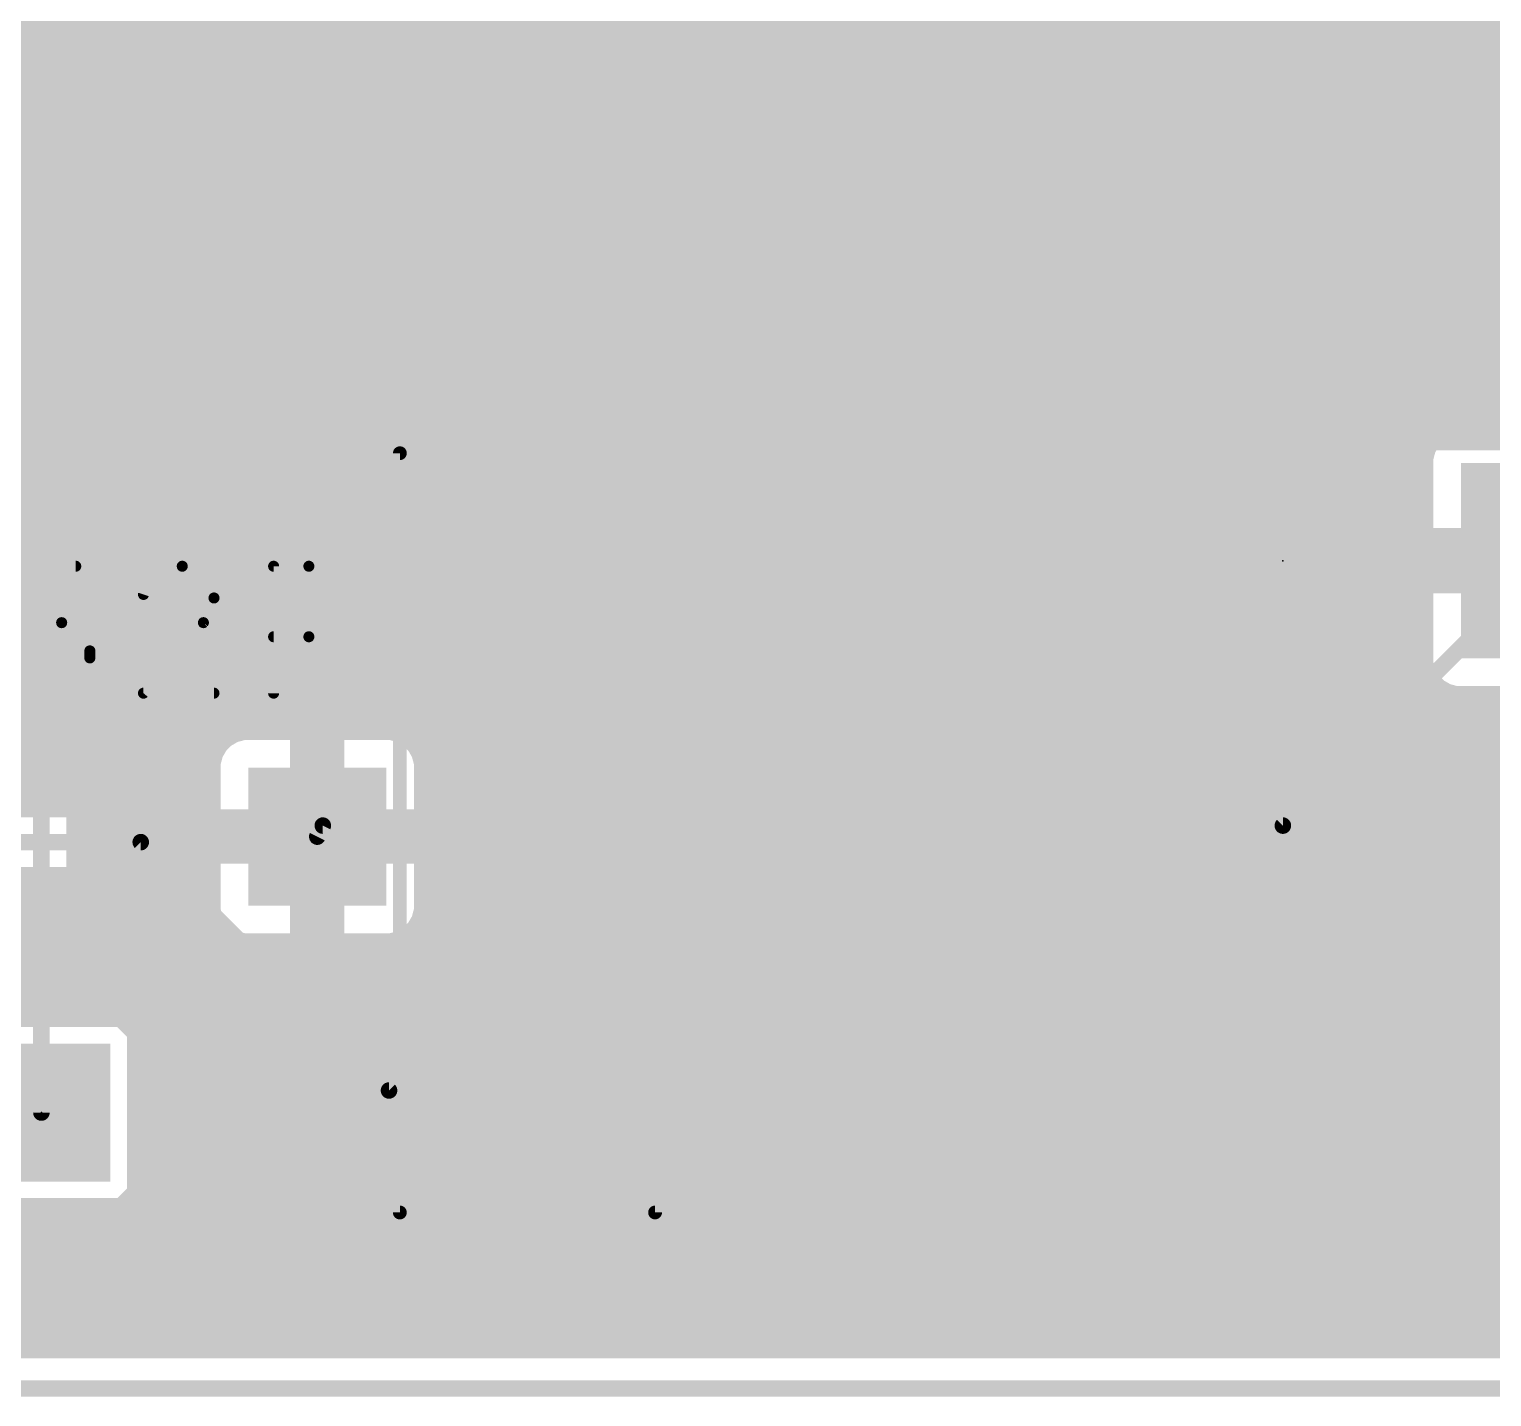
# Model space of a CAD drawing. Extents: x -50 to 50, y 0 to 88.
# Drawn here: x -26.78 to -13.32, y -0.08 to 12.51 of the extents above; entities that cross this region are included whole.
import ezdxf

# ---------------------------------------------------------------- set-up
doc = ezdxf.new("R2010")
doc.units = 0
for name, color, linetype in [('1', 12, 'CONTINUOUS'), ('16', 132, 'CONTINUOUS'), ('17', 110, 'CONTINUOUS'), ('20', 31, 'CONTINUOUS'), ('21', 253, 'CONTINUOUS'), ('23', 53, 'CONTINUOUS')]:
    doc.layers.add(name, color=color, linetype=linetype)

# ---------------------------------------------------------------- blocks, each defined once
blk = doc.blocks.new('SQUAREP')
blk.add_solid([(-0.5, -0.5), (0.5, -0.5), (-0.5, 0.5), (0.5, 0.5)])
blk = doc.blocks.new('RECT')
blk.add_solid([(-0.5, -0.5), (0.5, -0.5), (-0.5, 0.5), (0.5, 0.5)])

msp = doc.modelspace()

# ---------------------------------------------------------------- linework, layer by layer
at = {"layer": '1'}
for points, const_width in [([(-17.78, 7.62), (-11.43, 13.97)], 3), ([(-13.0428, 15.0476), (-19.3928, 8.6976)], 0.5), ([(-49.4738, 12.5), (-15.5904, 12.5)], 0.5), ([(-13.6927, 9.0169), (-10.642, 12.0676)], 0.5), ([(-49.4738, 12), (-16.0904, 12)], 0.5), ([(-49.4738, 11.5), (-16.5904, 11.5)], 0.5), ([(-49.4738, 11), (-17.0904, 11)], 0.5), ([(-49.4738, 10.5), (-17.5904, 10.5)], 0.5), ([(-49.4738, 10), (-18.0904, 10)], 0.5), ([(-49.4738, 9.5), (-18.5904, 9.5)], 0.5), ([(-13.2096, 9.5), (-3.0694, 9.5)], 0.5), ([(-49.4738, 9), (-19.0904, 9)], 0.5), ([(-13.6664, 9.024), (-13.6927, 9.0169)], 0.5), ([(-12.75, 9.024), (-13.6664, 9.024)], 0.5), ([(-19.3928, 8.6976), (-19.6824, 7.9984)], 0.5), ([(-16.7024, 6.0072), (-14.097, 8.6127)], 0.5), ([(-14.097, 8.6127), (-14.104, 8.5864)], 0.5), ([(-14.104, 8.5864), (-14.104, 7.67)], 0.5), ([(-49.4738, 8.5), (-19.4746, 8.5)], 0.5), ([(-14.2096, 8.5), (-14.104, 8.5)], 0.5), ([(-49.4738, 8), (-19.6817, 8)], 0.5), ([(-19.6824, 7.9984), (-19.6824, 7.2416)], 0.5), ([(-14.7096, 8), (-14.104, 8)], 0.5), ([(-14.104, 7.67), (-12.75, 7.67)], 0.5), ([(-12.75, 7.57), (-14.104, 7.57)], 0.5), ([(-14.104, 7.57), (-14.104, 6.6536)], 0.5), ([(-49.4738, 7.5), (-19.6824, 7.5)], 0.5), ([(-15.2096, 7.5), (-14.104, 7.5)], 0.5), ([(-12.8016, 7.62), (-15.24, 5.1816)], 0.1524), ([(-19.6824, 7.2416), (-19.3928, 6.5424)], 0.5), ([(-49.4738, 7), (-19.5823, 7)], 0.5), ([(-15.7096, 7), (-14.104, 7)], 0.5), ([(-14.104, 6.6536), (-14.0697, 6.5255)], 0.5), ([(-43.7423, 6.5), (-19.3504, 6.5)], 0.5), ([(-19.3928, 6.5424), (-18.8576, 6.0072)], 0.5), ([(-16.2096, 6.5), (-14.0549, 6.5)], 0.5), ([(-14.0697, 6.5255), (-14.0033, 6.4105)], 0.5), ([(-14.0033, 6.4105), (-13.9095, 6.3167)], 0.5), ([(-24.8314, 6.219), (-24.9595, 6.1847)], 0.5), ([(-24.13, 6.219), (-24.8314, 6.219)], 0.5), ([(-23.4286, 6.219), (-24.13, 6.219)], 0.5), ([(-24.13, 6.219), (-24.13, 5.08)], 0.5), ([(-24.13, 5.08), (-24.13, 6.219)], 0.5), ([(-23.3005, 6.1847), (-23.4286, 6.219)], 0.5), ([(-13.9095, 6.3167), (-13.7945, 6.2503)], 0.5), ([(-13.7945, 6.2503), (-13.6664, 6.216)], 0.5), ([(-13.6664, 6.216), (-12.75, 6.216)], 0.5), ([(-25.0745, 6.1183), (-25.1683, 6.0245)], 0.5), ([(-24.9595, 6.1847), (-25.0745, 6.1183)], 0.5), ([(-23.1855, 6.1183), (-23.3005, 6.1847)], 0.5), ([(-23.0917, 6.0245), (-23.1855, 6.1183)], 0.5), ([(-28.2909, 6), (-25.1824, 6)], 0.5), ([(-25.1683, 6.0245), (-25.2347, 5.9095)], 0.5), ([(-24.13, 6), (-24.13, 6)], 0.5), ([(-23.0253, 5.9095), (-23.0917, 6.0245)], 0.5), ([(-23.0776, 6), (-18.8402, 6)], 0.5), ([(-18.8576, 6.0072), (-18.1584, 5.7176)], 0.5), ([(-17.4016, 5.7176), (-16.7024, 6.0072)], 0.5), ([(-16.7198, 6), (-3.0694, 6)], 0.5), ([(-25.2347, 5.9095), (-25.269, 5.7814)], 0.5), ([(-22.991, 5.7814), (-23.0253, 5.9095)], 0.5), ([(-25.269, 5.7814), (-25.269, 5.2194)], 0.5), ([(-22.991, 5.08), (-22.991, 5.7814)], 0.5), ([(-18.1584, 5.7176), (-17.4016, 5.7176)], 0.5), ([(-25.5574, 5.5078), (-28.1726, 5.5078)], 0.5), ([(-25.269, 5.2194), (-25.5574, 5.5078)], 0.5), ([(-25.5496, 5.5), (-25.269, 5.5)], 0.5), ([(-24.13, 5.5), (-24.13, 5.5)], 0.5), ([(-22.991, 5.5), (-3.0694, 5.5)], 0.5), ([(-22.991, 5.08), (-24.13, 5.08)], 0.5), ([(-24.13, 5.08), (-24.13, 5.08)], 0.5), ([(-24.13, 5.08), (-22.991, 5.08)], 0.5), ([(-24.13, 5.08), (-24.13, 5.08)], 0.5), ([(-24.0792, 5.1816), (-24.13, 5.08)], 0.1524), ([(-15.24, 5.1816), (-24.0792, 5.1816)], 0.1524), ([(-22.991, 4.3786), (-22.991, 5.08)], 0.5), ([(-22.991, 5), (-3.0694, 5)], 0.5), ([(-25.7556, 5.0292), (-29.1084, 5.0292)], 0.1524), ([(-23.4696, 2.7432), (-25.7556, 5.0292)], 0.1524), ([(-28.1726, 4.5506), (-25.9538, 4.5506)], 0.5), ([(-28.1726, 4.5), (-25.9032, 4.5)], 0.5), ([(-25.9538, 4.5506), (-23.9482, 2.545)], 0.5), ([(-22.991, 4.5), (-3.4454, 4.5)], 0.5), ([(-23.0253, 4.2505), (-22.991, 4.3786)], 0.5), ([(-23.0917, 4.1355), (-23.0253, 4.2505)], 0.5), ([(-23.1855, 4.0417), (-23.0917, 4.1355)], 0.5), ([(-43.3036, 4), (-25.4032, 4)], 0.5), ([(-23.2714, 3.2218), (-23.9906, 3.941)], 0.5), ([(-23.9906, 3.941), (-23.4286, 3.941)], 0.5), ([(-23.4286, 3.941), (-23.3005, 3.9753)], 0.5), ([(-23.3005, 3.9753), (-23.1855, 4.0417)], 0.5), ([(-23.2578, 4), (-3.6564, 4)], 0.5), ([(-25.8683, 3.5774), (-27.4717, 3.5774)], 0.5), ([(-25.6326, 3.3417), (-25.8683, 3.5774)], 0.5), ([(-25.7909, 3.5), (-24.9032, 3.5)], 0.5), ([(-23.5496, 3.5), (-3.6233, 3.5)], 0.5), ([(-25.6326, 1.7383), (-25.6326, 3.3417)], 0.5), ([(-3.508, 3.2218), (-23.2714, 3.2218)], 0.5), ([(-25.6326, 3), (-24.4032, 3)], 0.5), ([(-25.6326, 2.5), (-23.9032, 2.5)], 0.5), ([(-23.9482, 2.545), (-23.6678, 2.2646)], 0.5), ([(7.3152, 2.7432), (-23.4696, 2.7432)], 0.1524), ([(-23.6678, 2.2646), (7.5134, 2.2646)], 0.5), ([(-25.6326, 2), (49.4738, 2)], 0.5), ([(-25.8683, 1.5026), (-25.6326, 1.7383)], 0.5), ([(-27.4717, 1.5026), (-25.8683, 1.5026)], 0.5), ([(-49.4738, 1.5), (49.4738, 1.5)], 0.5), ([(-49.4738, 1), (49.4738, 1)], 0.5), ([(49.4738, 0.5262), (-49.4738, 0.5262)], 0.5)]:
    msp.add_lwpolyline(points, dxfattribs=dict(at, const_width=const_width))
for points, const_width in [([(-15.5904, 12.375, 1), (-15.5904, 12.625)], 0.25), ([(-16.0904, 11.875, 1), (-16.0904, 12.125)], 0.25), ([(-16.5904, 11.375, 1), (-16.5904, 11.625)], 0.25), ([(-17.0904, 10.875, 1), (-17.0904, 11.125)], 0.25), ([(-17.5904, 10.375, 1), (-17.5904, 10.625)], 0.25), ([(-18.0904, 9.875, 1), (-18.0904, 10.125)], 0.25), ([(-18.5904, 9.375, 1), (-18.5904, 9.625)], 0.25), ([(-13.2096, 9.625, 1), (-13.2096, 9.375)], 0.25), ([(-19.0904, 8.875, 1), (-19.0904, 9.125)], 0.25), ([(-13.725, 9.1377, 1), (-13.6603, 8.8962)], 0.25), ([(-13.781, 9.1053, 1), (-13.6043, 8.9286)], 0.25), ([(-13.6664, 9.149, 1), (-13.6664, 8.899)], 0.25), ([(-13.634, 8.9033, 1), (-13.6987, 9.1447)], 0.25), ([(-19.4812, 8.786, 1), (-19.3044, 8.6092)], 0.25), ([(-19.2773, 8.6498, 1), (-19.5083, 8.7455)], 0.25), ([(-18.3103, 8.1503, 1), (-17.2497, 7.0897)], 1.5), ([(-13.979, 8.5864, 1), (-14.229, 8.5864)], 0.25), ([(-13.9762, 8.5803, 1), (-14.2177, 8.645)], 0.25), ([(-14.0086, 8.5243, 1), (-14.1853, 8.701)], 0.25), ([(-19.4746, 8.375, 1), (-19.4746, 8.625)], 0.25), ([(-14.2096, 8.625, 1), (-14.2096, 8.375)], 0.25), ([(-14.2247, 8.6187, 1), (-13.9833, 8.554)], 0.25), ([(-14.104, 8.375, 1), (-14.104, 8.625)], 0.25), ([(-19.5574, 7.9984, 1), (-19.8074, 7.9984)], 0.25), ([(-19.6817, 7.875, 1), (-19.6817, 8.125)], 0.25), ([(-14.7096, 8.125, 1), (-14.7096, 7.875)], 0.25), ([(-14.104, 7.875, 1), (-14.104, 8.125)], 0.25), ([(-19.7979, 8.0462, 1), (-19.5669, 7.9506)], 0.25), ([(-14.104, 7.795, 1), (-14.104, 7.545)], 0.25), ([(-14.104, 7.695, 1), (-14.104, 7.445)], 0.25), ([(-13.979, 7.57, 1), (-14.229, 7.57)], 0.25), ([(-19.6824, 7.375, 1), (-19.6824, 7.625)], 0.25), ([(-15.2096, 7.625, 1), (-15.2096, 7.375)], 0.25), ([(-14.229, 7.67, 1), (-13.979, 7.67)], 0.25), ([(-14.104, 7.375, 1), (-14.104, 7.625)], 0.25), ([(-19.5669, 7.2894, 1), (-19.7979, 7.1938)], 0.25), ([(-19.8074, 7.2416, 1), (-19.5574, 7.2416)], 0.25), ([(-19.5823, 6.875, 1), (-19.5823, 7.125)], 0.25), ([(-15.7096, 7.125, 1), (-15.7096, 6.875)], 0.25), ([(-14.104, 6.875, 1), (-14.104, 7.125)], 0.25), ([(-13.9833, 6.686, 1), (-14.2247, 6.6213)], 0.25), ([(-19.3044, 6.6308, 1), (-19.4812, 6.454)], 0.25), ([(-19.3504, 6.375, 1), (-19.3504, 6.625)], 0.25), ([(-16.2096, 6.625, 1), (-16.2096, 6.375)], 0.25), ([(-14.229, 6.6536, 1), (-13.979, 6.6536)], 0.25), ([(-13.9614, 6.588, 1), (-14.1779, 6.463)], 0.25), ([(-14.0549, 6.375, 1), (-14.0549, 6.625)], 0.25), ([(-19.5083, 6.4945, 1), (-19.2773, 6.5902)], 0.25), ([(-14.1904, 6.4931, 1), (-13.9489, 6.5578)], 0.25), ([(-13.9149, 6.4989, 1), (-14.0917, 6.3221)], 0.25), ([(-24.8314, 6.344, 1), (-24.8314, 6.094)], 0.25), ([(-24.799, 6.0983, 1), (-24.8637, 6.3397)], 0.25), ([(-24.13, 6.344, 1), (-24.13, 6.094)], 0.25), ([(-24.005, 6.219, 1), (-24.255, 6.219)], 0.25), ([(-24.005, 6.219, 1), (-24.255, 6.219)], 0.25), ([(-24.13, 6.094, 1), (-24.13, 6.344)], 0.25), ([(-23.3963, 6.3397, 1), (-23.461, 6.0983)], 0.25), ([(-23.4286, 6.094, 1), (-23.4286, 6.344)], 0.25), ([(-14.1116, 6.348, 1), (-13.895, 6.473)], 0.25), ([(-13.847, 6.425, 1), (-13.972, 6.2084)], 0.25), ([(-13.9979, 6.2283, 1), (-13.8211, 6.4051)], 0.25), ([(-13.7622, 6.3711, 1), (-13.8269, 6.1296)], 0.25), ([(-13.857, 6.1421, 1), (-13.732, 6.3586)], 0.25), ([(-13.6664, 6.341, 1), (-13.6664, 6.091)], 0.25), ([(-25.137, 6.2266, 1), (-25.012, 6.01)], 0.25), ([(-24.9861, 6.0299, 1), (-25.1629, 6.2067)], 0.25), ([(-24.9919, 6.3054, 1), (-24.9272, 6.0639)], 0.25), ([(-24.897, 6.0764, 1), (-25.022, 6.2929)], 0.25), ([(-23.238, 6.2929, 1), (-23.363, 6.0764)], 0.25), ([(-23.3328, 6.0639, 1), (-23.2681, 6.3054)], 0.25), ([(-23.0971, 6.2067, 1), (-23.2739, 6.0299)], 0.25), ([(-23.248, 6.01, 1), (-23.123, 6.2266)], 0.25), ([(-13.6987, 6.0953, 1), (-13.634, 6.3367)], 0.25), ([(-25.2567, 6.1129, 1), (-25.0799, 5.9361)], 0.25), ([(-25.06, 5.962, 1), (-25.2766, 6.087)], 0.25), ([(-25.1824, 5.875, 1), (-25.1824, 6.125)], 0.25), ([(-24.13, 6.125, 1), (-24.13, 5.875)], 0.25), ([(-24.13, 5.875, 1), (-24.13, 6.125)], 0.25), ([(-22.9834, 6.087, 1), (-23.2, 5.962)], 0.25), ([(-23.0776, 6.125, 1), (-23.0776, 5.875)], 0.25), ([(-23.1801, 5.9361, 1), (-23.0033, 6.1129)], 0.25), ([(-18.8098, 6.1227, 1), (-18.9055, 5.8917)], 0.25), ([(-18.946, 5.9188, 1), (-18.7692, 6.0956)], 0.25), ([(-18.8402, 5.875, 1), (-18.8402, 6.125)], 0.25), ([(-16.7198, 6.125, 1), (-16.7198, 5.875)], 0.25), ([(-16.7908, 6.0956, 1), (-16.614, 5.9188)], 0.25), ([(-16.6545, 5.8917, 1), (-16.7502, 6.1227)], 0.25), ([(-25.3429, 5.972, 1), (-25.1264, 5.847)], 0.25), ([(-25.1139, 5.8772, 1), (-25.3554, 5.9419)], 0.25), ([(-22.9046, 5.9419, 1), (-23.1461, 5.8772)], 0.25), ([(-23.1336, 5.847, 1), (-22.9171, 5.972)], 0.25), ([(-25.144, 5.7814, 1), (-25.394, 5.7814)], 0.25), ([(-25.3897, 5.8137, 1), (-25.1483, 5.749)], 0.25), ([(-22.866, 5.7814, 1), (-23.116, 5.7814)], 0.25), ([(-23.1117, 5.749, 1), (-22.8703, 5.8137)], 0.25), ([(-18.1584, 5.8426, 1), (-18.1584, 5.5926)], 0.25), ([(-18.2062, 5.6021, 1), (-18.1106, 5.8331)], 0.25), ([(-17.4494, 5.8331, 1), (-17.3538, 5.6021)], 0.25), ([(-17.4016, 5.5926, 1), (-17.4016, 5.8426)], 0.25), ([(-25.469, 5.5962, 1), (-25.6457, 5.4194)], 0.25), ([(-25.5496, 5.625, 1), (-25.5496, 5.375)], 0.25), ([(-25.5574, 5.3828, 1), (-25.5574, 5.6328)], 0.25), ([(-25.269, 5.375, 1), (-25.269, 5.625)], 0.25), ([(-24.13, 5.625, 1), (-24.13, 5.375)], 0.25), ([(-24.13, 5.375, 1), (-24.13, 5.625)], 0.25), ([(-22.991, 5.625, 1), (-22.991, 5.375)], 0.25), ([(-25.3574, 5.131, 1), (-25.1806, 5.3078)], 0.25), ([(-25.394, 5.2194, 1), (-25.144, 5.2194)], 0.25), ([(-24.13, 5.205, 1), (-24.13, 4.955)], 0.25), ([(-24.005, 5.08, 1), (-24.255, 5.08)], 0.25), ([(-24.13, 5.205, 1), (-24.13, 4.955)], 0.25), ([(-24.13, 5.205, 1), (-24.13, 4.955)], 0.25), ([(-24.13, 4.955, 1), (-24.13, 5.205)], 0.25), ([(-24.0792, 5.2197, 1), (-24.0792, 5.1435)], 0.0762), ([(-24.0451, 5.1646, 1), (-24.1133, 5.1986)], 0.0762), ([(-22.866, 5.08, 1), (-23.116, 5.08)], 0.25), ([(-22.991, 4.955, 1), (-22.991, 5.205)], 0.25), ([(-22.991, 4.955, 1), (-22.991, 5.205)], 0.25), ([(-15.24, 5.1435, 1), (-15.24, 5.2197)], 0.0762), ([(-24.255, 5.08, 1), (-24.005, 5.08)], 0.25), ([(-24.255, 5.08, 1), (-24.005, 5.08)], 0.25), ([(-24.255, 5.08, 1), (-24.005, 5.08)], 0.25), ([(-24.1641, 5.097, 1), (-24.0959, 5.063)], 0.0762), ([(-22.991, 5.125, 1), (-22.991, 4.875)], 0.25), ([(-23.116, 5.08, 1), (-22.866, 5.08)], 0.25), ([(-15.2669, 5.2085, 1), (-15.2131, 5.1547)], 0.0762), ([(-25.7287, 5.0561, 1), (-25.7825, 5.0023)], 0.0762), ([(-25.7556, 4.9911, 1), (-25.7556, 5.0673)], 0.0762), ([(-25.8655, 4.639, 1), (-26.0422, 4.4622)], 0.25), ([(-25.9538, 4.4256, 1), (-25.9538, 4.6756)], 0.25), ([(-25.9032, 4.375, 1), (-25.9032, 4.625)], 0.25), ([(-22.991, 4.625, 1), (-22.991, 4.375)], 0.25), ([(-22.8703, 4.3463, 1), (-23.1117, 4.411)], 0.25), ([(-22.9171, 4.188, 1), (-23.1336, 4.313)], 0.25), ([(-23.116, 4.3786, 1), (-22.866, 4.3786)], 0.25), ([(-23.2, 4.198, 1), (-22.9834, 4.073)], 0.25), ([(-23.0033, 4.0471, 1), (-23.1801, 4.2239)], 0.25), ([(-23.1461, 4.2828, 1), (-22.9046, 4.2181)], 0.25), ([(-25.4032, 3.875, 1), (-25.4032, 4.125)], 0.25), ([(-23.9022, 4.0294, 1), (-24.079, 3.8526)], 0.25), ([(-23.9906, 4.066, 1), (-23.9906, 3.816)], 0.25), ([(-23.461, 4.0617, 1), (-23.3963, 3.8203)], 0.25), ([(-23.4286, 3.816, 1), (-23.4286, 4.066)], 0.25), ([(-23.363, 4.0836, 1), (-23.238, 3.8671)], 0.25), ([(-23.2578, 4.125, 1), (-23.2578, 3.875)], 0.25), ([(-23.2681, 3.8546, 1), (-23.3328, 4.0961)], 0.25), ([(-23.2739, 4.1301, 1), (-23.0971, 3.9533)], 0.25), ([(-23.123, 3.9334, 1), (-23.248, 4.15)], 0.25), ([(-25.7799, 3.6658, 1), (-25.9567, 3.489)], 0.25), ([(-25.8683, 3.4524, 1), (-25.8683, 3.7024)], 0.25), ([(-25.7909, 3.625, 1), (-25.7909, 3.375)], 0.25), ([(-24.9032, 3.375, 1), (-24.9032, 3.625)], 0.25), ([(-23.5496, 3.625, 1), (-23.5496, 3.375)], 0.25), ([(-25.5076, 3.3417, 1), (-25.7576, 3.3417)], 0.25), ([(-25.721, 3.2533, 1), (-25.5442, 3.4301)], 0.25), ([(-23.2714, 3.3468, 1), (-23.2714, 3.0968)], 0.25), ([(-23.3597, 3.1334, 1), (-23.183, 3.3102)], 0.25), ([(-25.6326, 3.125, 1), (-25.6326, 2.875)], 0.25), ([(-24.4032, 2.875, 1), (-24.4032, 3.125)], 0.25), ([(-25.6326, 2.625, 1), (-25.6326, 2.375)], 0.25), ([(-23.8598, 2.6333, 1), (-24.0366, 2.4566)], 0.25), ([(-24.0366, 2.4566, 1), (-23.8598, 2.6333)], 0.25), ([(-23.9032, 2.375, 1), (-23.9032, 2.625)], 0.25), ([(-23.4696, 2.7813, 1), (-23.4696, 2.7051)], 0.0762), ([(-23.4965, 2.7163, 1), (-23.4427, 2.7701)], 0.0762), ([(-23.6678, 2.3896, 1), (-23.6678, 2.1396)], 0.25), ([(-23.7562, 2.1762, 1), (-23.5795, 2.353)], 0.25), ([(-25.6326, 2.125, 1), (-25.6326, 1.875)], 0.25), ([(-25.5442, 1.6499, 1), (-25.721, 1.8267)], 0.25), ([(-25.8683, 1.3776, 1), (-25.8683, 1.6276)], 0.25), ([(-25.7576, 1.7383, 1), (-25.5076, 1.7383)], 0.25), ([(-25.9567, 1.591, 1), (-25.7799, 1.4142)], 0.25)]:
    msp.add_lwpolyline(points, format="xyb", dxfattribs=dict(at, const_width=const_width))
at = {"layer": '16'}
for points, const_width in [([(-26.67, 17.2212), (-26.67, 2.54)], 0.1524), ([(-26.1914, 3.5774), (-26.1914, 17.023)], 0.5), ([(-26.1914, 12.5), (-6.1428, 12.5)], 0.5), ([(-26.1914, 12), (-5.883, 12)], 0.5), ([(-26.1914, 11.5), (16.322, 11.5)], 0.5), ([(-26.1914, 11), (16.822, 11)], 0.5), ([(-26.1914, 10.5), (17.322, 10.5)], 0.5), ([(-26.1914, 10), (17.822, 10)], 0.5), ([(-26.1914, 9.5), (18.322, 9.5)], 0.5), ([(-26.1914, 9), (-13.7559, 9)], 0.5), ([(-18.8467, 8.9224), (-19.0824, 8.6867)], 0.5), ([(-16.7133, 8.9224), (-18.8467, 8.9224)], 0.5), ([(-16.4776, 8.6867), (-16.7133, 8.9224)], 0.5), ([(-13.9095, 8.9233), (-14.0033, 8.8295)], 0.5), ([(-13.7945, 8.9897), (-13.9095, 8.9233)], 0.5), ([(-13.6664, 9.024), (-13.7945, 8.9897)], 0.5), ([(-12.75, 9.024), (-13.6664, 9.024)], 0.5), ([(-14.0033, 8.8295), (-14.0697, 8.7145)], 0.5), ([(-19.0824, 8.6867), (-19.0824, 6.5533)], 0.5), ([(-16.4776, 6.5533), (-16.4776, 8.6867)], 0.5), ([(-14.0697, 8.7145), (-14.104, 8.5864)], 0.5), ([(-14.104, 8.5864), (-14.104, 7.67)], 0.5), ([(-26.1914, 8.5), (-19.0824, 8.5)], 0.5), ([(-16.4776, 8.5), (-14.104, 8.5)], 0.5), ([(-26.1914, 8), (-19.0824, 8)], 0.5), ([(-16.4776, 8), (-14.104, 8)], 0.5), ([(-14.104, 7.67), (-12.75, 7.67)], 0.5), ([(-12.75, 7.57), (-14.104, 7.57)], 0.5), ([(-14.104, 7.57), (-14.104, 6.6536)], 0.5), ([(-26.1914, 7.5), (-19.0824, 7.5)], 0.5), ([(-16.4776, 7.5), (-14.104, 7.5)], 0.5), ([(-26.1914, 7), (-19.0824, 7)], 0.5), ([(-16.4776, 7), (-14.104, 7)], 0.5), ([(-14.104, 6.6536), (-14.0697, 6.5255)], 0.5), ([(-26.1914, 6.5), (-19.0291, 6.5)], 0.5), ([(-19.0824, 6.5533), (-18.8467, 6.3176)], 0.5), ([(-16.7133, 6.3176), (-16.4776, 6.5533)], 0.5), ([(-16.5309, 6.5), (-14.0549, 6.5)], 0.5), ([(-14.0697, 6.5255), (-14.0033, 6.4105)], 0.5), ([(-14.0033, 6.4105), (-13.9095, 6.3167)], 0.5), ([(-24.8314, 6.219), (-24.9595, 6.1847)], 0.5), ([(-24.13, 6.219), (-24.8314, 6.219)], 0.5), ([(-24.13, 6.219), (-24.13, 5.08)], 0.5), ([(-24.13, 5.08), (-24.13, 6.219)], 0.5), ([(-23.4286, 6.219), (-24.13, 6.219)], 0.5), ([(-23.3005, 6.1847), (-23.4286, 6.219)], 0.5), ([(-18.8467, 6.3176), (-16.7133, 6.3176)], 0.5), ([(-13.9095, 6.3167), (-13.7945, 6.2503)], 0.5), ([(-13.7945, 6.2503), (-13.6664, 6.216)], 0.5), ([(-13.6664, 6.216), (-12.75, 6.216)], 0.5), ([(-25.0745, 6.1183), (-25.1683, 6.0245)], 0.5), ([(-24.9595, 6.1847), (-25.0745, 6.1183)], 0.5), ([(-23.1855, 6.1183), (-23.3005, 6.1847)], 0.5), ([(-23.0917, 6.0245), (-23.1855, 6.1183)], 0.5), ([(-26.1914, 6), (-25.1824, 6)], 0.5), ([(-25.1683, 6.0245), (-25.2347, 5.9095)], 0.5), ([(-24.13, 6), (-24.13, 6)], 0.5), ([(-23.0253, 5.9095), (-23.0917, 6.0245)], 0.5), ([(-23.0776, 6), (21.822, 6)], 0.5), ([(-25.2347, 5.9095), (-25.269, 5.7814)], 0.5), ([(-22.991, 5.7814), (-23.0253, 5.9095)], 0.5), ([(-25.269, 5.7814), (-25.269, 5.08)], 0.5), ([(-22.991, 5.08), (-22.991, 5.7814)], 0.5), ([(-26.1914, 5.5), (-25.269, 5.5)], 0.5), ([(-24.13, 5.5), (-24.13, 5.5)], 0.5), ([(-22.991, 5.5), (22.322, 5.5)], 0.5), ([(-25.269, 5.08), (-24.13, 5.08)], 0.5), ([(-24.13, 5.08), (-25.269, 5.08)], 0.5), ([(-25.269, 5.08), (-25.269, 4.3786)], 0.5), ([(-24.13, 5.08), (-24.13, 5.08)], 0.5), ([(-24.13, 5.08), (-24.13, 5.08)], 0.5), ([(-24.13, 3.941), (-24.13, 5.08)], 0.5), ([(-24.13, 5.08), (-24.13, 5.08)], 0.5), ([(-24.13, 5.08), (-24.13, 3.941)], 0.5), ([(-22.991, 5.08), (-24.13, 5.08)], 0.5), ([(-24.13, 5.08), (-24.13, 5.08)], 0.5), ([(-24.13, 5.08), (-22.991, 5.08)], 0.5), ([(-22.991, 4.3786), (-22.991, 5.08)], 0.5), ([(-26.1914, 5), (-25.269, 5)], 0.5), ([(-24.13, 5), (-24.13, 5)], 0.5), ([(-22.991, 5), (-0.4085, 5)], 0.5), ([(-26.1914, 4.5), (-25.269, 4.5)], 0.5), ([(-24.13, 4.5), (-24.13, 4.5)], 0.5), ([(-22.991, 4.5), (-3.4454, 4.5)], 0.5), ([(-25.269, 4.3786), (-25.2347, 4.2505)], 0.5), ([(-23.0253, 4.2505), (-22.991, 4.3786)], 0.5), ([(-25.2347, 4.2505), (-25.1683, 4.1355)], 0.5), ([(-23.0917, 4.1355), (-23.0253, 4.2505)], 0.5), ([(-25.1683, 4.1355), (-25.0745, 4.0417)], 0.5), ([(-23.1855, 4.0417), (-23.0917, 4.1355)], 0.5), ([(-26.1914, 4), (-25.0022, 4)], 0.5), ([(-25.0745, 4.0417), (-24.9595, 3.9753)], 0.5), ([(-24.9595, 3.9753), (-24.8314, 3.941)], 0.5), ([(-24.8314, 3.941), (-24.13, 3.941)], 0.5), ([(-24.13, 4), (-24.13, 4)], 0.5), ([(-24.13, 3.941), (-23.4286, 3.941)], 0.5), ([(-23.4286, 3.941), (-23.3005, 3.9753)], 0.5), ([(-23.3005, 3.9753), (-23.1855, 4.0417)], 0.5), ([(-23.2578, 4), (-3.6564, 4)], 0.5), ([(-25.8683, 3.5774), (-26.1914, 3.5774)], 0.5), ([(-25.6326, 3.3417), (-25.8683, 3.5774)], 0.5), ([(-25.7909, 3.5), (-3.6233, 3.5)], 0.5), ([(-25.6326, 1.7383), (-25.6326, 3.3417)], 0.5), ([(-25.6326, 3), (-3.3254, 3)], 0.5), ([(-25.6326, 2.5), (49.4738, 2.5)], 0.5), ([(-25.6326, 2), (49.4738, 2)], 0.5), ([(-25.8683, 1.5026), (-25.6326, 1.7383)], 0.5), ([(-27.4717, 1.5026), (-25.8683, 1.5026)], 0.5), ([(-49.4738, 1.5), (49.4738, 1.5)], 0.5), ([(-49.4738, 1), (49.4738, 1)], 0.5), ([(49.4738, 0.5262), (-49.4738, 0.5262)], 0.5)]:
    msp.add_lwpolyline(points, dxfattribs=dict(at, const_width=const_width))
for points, const_width in [([(-26.1914, 12.625, 1), (-26.1914, 12.375)], 0.25), ([(-26.1914, 12.125, 1), (-26.1914, 11.875)], 0.25), ([(-26.1914, 11.625, 1), (-26.1914, 11.375)], 0.25), ([(-26.1914, 11.125, 1), (-26.1914, 10.875)], 0.25), ([(-26.1914, 10.625, 1), (-26.1914, 10.375)], 0.25), ([(-26.1914, 10.125, 1), (-26.1914, 9.875)], 0.25), ([(-26.1914, 9.625, 1), (-26.1914, 9.375)], 0.25), ([(-26.1914, 9.125, 1), (-26.1914, 8.875)], 0.25), ([(-18.8467, 9.0474, 1), (-18.8467, 8.7974)], 0.25), ([(-18.7583, 8.834, 1), (-18.9351, 9.0108)], 0.25), ([(-16.6249, 9.0108, 1), (-16.8017, 8.834)], 0.25), ([(-16.7133, 8.7974, 1), (-16.7133, 9.0474)], 0.25), ([(-13.972, 9.0316, 1), (-13.847, 8.815)], 0.25), ([(-13.8211, 8.8349, 1), (-13.9979, 9.0117)], 0.25), ([(-13.8269, 9.1104, 1), (-13.7622, 8.8689)], 0.25), ([(-13.732, 8.8814, 1), (-13.857, 9.0979)], 0.25), ([(-13.6664, 9.149, 1), (-13.6664, 8.899)], 0.25), ([(-13.7559, 8.875, 1), (-13.7559, 9.125)], 0.25), ([(-13.634, 8.9033, 1), (-13.6987, 9.1447)], 0.25), ([(-14.0917, 8.9179, 1), (-13.9149, 8.7411)], 0.25), ([(-13.895, 8.767, 1), (-14.1116, 8.892)], 0.25), ([(-18.9574, 8.6867, 1), (-19.2074, 8.6867)], 0.25), ([(-19.1708, 8.7751, 1), (-18.994, 8.5983)], 0.25), ([(-16.3526, 8.6867, 1), (-16.6026, 8.6867)], 0.25), ([(-16.566, 8.5983, 1), (-16.3892, 8.7751)], 0.25), ([(-14.1779, 8.777, 1), (-13.9614, 8.652)], 0.25), ([(-13.9489, 8.6822, 1), (-14.1904, 8.7469)], 0.25), ([(-13.979, 8.5864, 1), (-14.229, 8.5864)], 0.25), ([(-26.1914, 8.625, 1), (-26.1914, 8.375)], 0.25), ([(-19.0824, 8.375, 1), (-19.0824, 8.625)], 0.25), ([(-16.4776, 8.625, 1), (-16.4776, 8.375)], 0.25), ([(-14.2247, 8.6187, 1), (-13.9833, 8.554)], 0.25), ([(-14.104, 8.375, 1), (-14.104, 8.625)], 0.25), ([(-26.1914, 8.125, 1), (-26.1914, 7.875)], 0.25), ([(-19.0824, 7.875, 1), (-19.0824, 8.125)], 0.25), ([(-16.4776, 8.125, 1), (-16.4776, 7.875)], 0.25), ([(-14.104, 7.875, 1), (-14.104, 8.125)], 0.25), ([(-14.104, 7.795, 1), (-14.104, 7.545)], 0.25), ([(-14.104, 7.695, 1), (-14.104, 7.445)], 0.25), ([(-13.979, 7.57, 1), (-14.229, 7.57)], 0.25), ([(-26.1914, 7.625, 1), (-26.1914, 7.375)], 0.25), ([(-19.0824, 7.375, 1), (-19.0824, 7.625)], 0.25), ([(-16.4776, 7.625, 1), (-16.4776, 7.375)], 0.25), ([(-14.229, 7.67, 1), (-13.979, 7.67)], 0.25), ([(-14.104, 7.375, 1), (-14.104, 7.625)], 0.25), ([(-26.1914, 7.125, 1), (-26.1914, 6.875)], 0.25), ([(-19.0824, 6.875, 1), (-19.0824, 7.125)], 0.25), ([(-16.4776, 7.125, 1), (-16.4776, 6.875)], 0.25), ([(-14.104, 6.875, 1), (-14.104, 7.125)], 0.25), ([(-13.9833, 6.686, 1), (-14.2247, 6.6213)], 0.25), ([(-26.1914, 6.625, 1), (-26.1914, 6.375)], 0.25), ([(-18.994, 6.6417, 1), (-19.1708, 6.4649)], 0.25), ([(-19.0291, 6.375, 1), (-19.0291, 6.625)], 0.25), ([(-16.5309, 6.625, 1), (-16.5309, 6.375)], 0.25), ([(-16.3892, 6.4649, 1), (-16.566, 6.6417)], 0.25), ([(-14.229, 6.6536, 1), (-13.979, 6.6536)], 0.25), ([(-13.9614, 6.588, 1), (-14.1779, 6.463)], 0.25), ([(-14.0549, 6.375, 1), (-14.0549, 6.625)], 0.25), ([(-19.2074, 6.5533, 1), (-18.9574, 6.5533)], 0.25), ([(-16.6026, 6.5533, 1), (-16.3526, 6.5533)], 0.25), ([(-14.1904, 6.4931, 1), (-13.9489, 6.5578)], 0.25), ([(-13.9149, 6.4989, 1), (-14.0917, 6.3221)], 0.25), ([(-24.8314, 6.344, 1), (-24.8314, 6.094)], 0.25), ([(-24.799, 6.0983, 1), (-24.8637, 6.3397)], 0.25), ([(-24.005, 6.219, 1), (-24.255, 6.219)], 0.25), ([(-24.005, 6.219, 1), (-24.255, 6.219)], 0.25), ([(-24.13, 6.344, 1), (-24.13, 6.094)], 0.25), ([(-24.13, 6.094, 1), (-24.13, 6.344)], 0.25), ([(-23.3963, 6.3397, 1), (-23.461, 6.0983)], 0.25), ([(-23.4286, 6.094, 1), (-23.4286, 6.344)], 0.25), ([(-18.8467, 6.4426, 1), (-18.8467, 6.1926)], 0.25), ([(-18.9351, 6.2292, 1), (-18.7583, 6.406)], 0.25), ([(-16.8017, 6.406, 1), (-16.6249, 6.2292)], 0.25), ([(-16.7133, 6.1926, 1), (-16.7133, 6.4426)], 0.25), ([(-14.1116, 6.348, 1), (-13.895, 6.473)], 0.25), ([(-13.847, 6.425, 1), (-13.972, 6.2084)], 0.25), ([(-13.9979, 6.2283, 1), (-13.8211, 6.4051)], 0.25), ([(-13.7622, 6.3711, 1), (-13.8269, 6.1296)], 0.25), ([(-13.857, 6.1421, 1), (-13.732, 6.3586)], 0.25), ([(-13.6664, 6.341, 1), (-13.6664, 6.091)], 0.25), ([(-25.137, 6.2266, 1), (-25.012, 6.01)], 0.25), ([(-24.9861, 6.0299, 1), (-25.1629, 6.2067)], 0.25), ([(-24.9919, 6.3054, 1), (-24.9272, 6.0639)], 0.25), ([(-24.897, 6.0764, 1), (-25.022, 6.2929)], 0.25), ([(-23.238, 6.2929, 1), (-23.363, 6.0764)], 0.25), ([(-23.3328, 6.0639, 1), (-23.2681, 6.3054)], 0.25), ([(-23.0971, 6.2067, 1), (-23.2739, 6.0299)], 0.25), ([(-23.248, 6.01, 1), (-23.123, 6.2266)], 0.25), ([(-13.6987, 6.0953, 1), (-13.634, 6.3367)], 0.25), ([(-26.1914, 6.125, 1), (-26.1914, 5.875)], 0.25), ([(-25.2567, 6.1129, 1), (-25.0799, 5.9361)], 0.25), ([(-25.06, 5.962, 1), (-25.2766, 6.087)], 0.25), ([(-25.1824, 5.875, 1), (-25.1824, 6.125)], 0.25), ([(-24.13, 6.125, 1), (-24.13, 5.875)], 0.25), ([(-24.13, 5.875, 1), (-24.13, 6.125)], 0.25), ([(-22.9834, 6.087, 1), (-23.2, 5.962)], 0.25), ([(-23.0776, 6.125, 1), (-23.0776, 5.875)], 0.25), ([(-23.1801, 5.9361, 1), (-23.0033, 6.1129)], 0.25), ([(-25.3429, 5.972, 1), (-25.1264, 5.847)], 0.25), ([(-25.1139, 5.8772, 1), (-25.3554, 5.9419)], 0.25), ([(-22.9046, 5.9419, 1), (-23.1461, 5.8772)], 0.25), ([(-23.1336, 5.847, 1), (-22.9171, 5.972)], 0.25), ([(-25.144, 5.7814, 1), (-25.394, 5.7814)], 0.25), ([(-25.3897, 5.8137, 1), (-25.1483, 5.749)], 0.25), ([(-22.866, 5.7814, 1), (-23.116, 5.7814)], 0.25), ([(-23.1117, 5.749, 1), (-22.8703, 5.8137)], 0.25), ([(-26.1914, 5.625, 1), (-26.1914, 5.375)], 0.25), ([(-25.269, 5.375, 1), (-25.269, 5.625)], 0.25), ([(-24.13, 5.625, 1), (-24.13, 5.375)], 0.25), ([(-24.13, 5.375, 1), (-24.13, 5.625)], 0.25), ([(-22.991, 5.625, 1), (-22.991, 5.375)], 0.25), ([(-25.269, 5.205, 1), (-25.269, 4.955)], 0.25), ([(-25.269, 5.205, 1), (-25.269, 4.955)], 0.25), ([(-25.144, 5.08, 1), (-25.394, 5.08)], 0.25), ([(-24.13, 5.205, 1), (-24.13, 4.955)], 0.25), ([(-24.005, 5.08, 1), (-24.255, 5.08)], 0.25), ([(-24.005, 5.08, 1), (-24.255, 5.08)], 0.25), ([(-24.13, 5.205, 1), (-24.13, 4.955)], 0.25), ([(-24.005, 5.08, 1), (-24.255, 5.08)], 0.25), ([(-24.13, 5.205, 1), (-24.13, 4.955)], 0.25), ([(-24.005, 5.08, 1), (-24.255, 5.08)], 0.25), ([(-24.13, 5.205, 1), (-24.13, 4.955)], 0.25), ([(-24.13, 4.955, 1), (-24.13, 5.205)], 0.25), ([(-24.13, 4.955, 1), (-24.13, 5.205)], 0.25), ([(-24.13, 4.955, 1), (-24.13, 5.205)], 0.25), ([(-24.13, 4.955, 1), (-24.13, 5.205)], 0.25), ([(-22.866, 5.08, 1), (-23.116, 5.08)], 0.25), ([(-22.991, 4.955, 1), (-22.991, 5.205)], 0.25), ([(-22.991, 4.955, 1), (-22.991, 5.205)], 0.25), ([(-26.1914, 5.125, 1), (-26.1914, 4.875)], 0.25), ([(-25.394, 5.08, 1), (-25.144, 5.08)], 0.25), ([(-25.269, 4.875, 1), (-25.269, 5.125)], 0.25), ([(-24.13, 5.125, 1), (-24.13, 4.875)], 0.25), ([(-24.255, 5.08, 1), (-24.005, 5.08)], 0.25), ([(-24.255, 5.08, 1), (-24.005, 5.08)], 0.25), ([(-24.255, 5.08, 1), (-24.005, 5.08)], 0.25), ([(-24.255, 5.08, 1), (-24.005, 5.08)], 0.25), ([(-24.13, 4.875, 1), (-24.13, 5.125)], 0.25), ([(-22.991, 5.125, 1), (-22.991, 4.875)], 0.25), ([(-23.116, 5.08, 1), (-22.866, 5.08)], 0.25), ([(-26.1914, 4.625, 1), (-26.1914, 4.375)], 0.25), ([(-25.269, 4.375, 1), (-25.269, 4.625)], 0.25), ([(-24.13, 4.625, 1), (-24.13, 4.375)], 0.25), ([(-24.13, 4.375, 1), (-24.13, 4.625)], 0.25), ([(-22.991, 4.625, 1), (-22.991, 4.375)], 0.25), ([(-25.1483, 4.411, 1), (-25.3897, 4.3463)], 0.25), ([(-22.8703, 4.3463, 1), (-23.1117, 4.411)], 0.25), ([(-25.394, 4.3786, 1), (-25.144, 4.3786)], 0.25), ([(-25.1264, 4.313, 1), (-25.3429, 4.188)], 0.25), ([(-22.9171, 4.188, 1), (-23.1336, 4.313)], 0.25), ([(-23.116, 4.3786, 1), (-22.866, 4.3786)], 0.25), ([(-25.3554, 4.2181, 1), (-25.1139, 4.2828)], 0.25), ([(-25.0799, 4.2239, 1), (-25.2567, 4.0471)], 0.25), ([(-25.2766, 4.073, 1), (-25.06, 4.198)], 0.25), ([(-23.2, 4.198, 1), (-22.9834, 4.073)], 0.25), ([(-23.0033, 4.0471, 1), (-23.1801, 4.2239)], 0.25), ([(-23.1461, 4.2828, 1), (-22.9046, 4.2181)], 0.25), ([(-26.1914, 4.125, 1), (-26.1914, 3.875)], 0.25), ([(-25.012, 4.15, 1), (-25.137, 3.9334)], 0.25), ([(-25.1629, 3.9533, 1), (-24.9861, 4.1301)], 0.25), ([(-24.9272, 4.0961, 1), (-24.9919, 3.8546)], 0.25), ([(-25.022, 3.8671, 1), (-24.897, 4.0836)], 0.25), ([(-25.0022, 3.875, 1), (-25.0022, 4.125)], 0.25), ([(-24.8314, 4.066, 1), (-24.8314, 3.816)], 0.25), ([(-24.8637, 3.8203, 1), (-24.799, 4.0617)], 0.25), ([(-24.13, 4.125, 1), (-24.13, 3.875)], 0.25), ([(-24.13, 4.066, 1), (-24.13, 3.816)], 0.25), ([(-24.13, 3.875, 1), (-24.13, 4.125)], 0.25), ([(-24.13, 3.816, 1), (-24.13, 4.066)], 0.25), ([(-23.461, 4.0617, 1), (-23.3963, 3.8203)], 0.25), ([(-23.4286, 3.816, 1), (-23.4286, 4.066)], 0.25), ([(-23.363, 4.0836, 1), (-23.238, 3.8671)], 0.25), ([(-23.2578, 4.125, 1), (-23.2578, 3.875)], 0.25), ([(-23.2681, 3.8546, 1), (-23.3328, 4.0961)], 0.25), ([(-23.2739, 4.1301, 1), (-23.0971, 3.9533)], 0.25), ([(-23.123, 3.9334, 1), (-23.248, 4.15)], 0.25), ([(-24.255, 3.941, 1), (-24.005, 3.941)], 0.25), ([(-24.255, 3.941, 1), (-24.005, 3.941)], 0.25), ([(-26.1914, 3.7024, 1), (-26.1914, 3.4524)], 0.25), ([(-25.7799, 3.6658, 1), (-25.9567, 3.489)], 0.25), ([(-25.8683, 3.4524, 1), (-25.8683, 3.7024)], 0.25), ([(-26.3164, 3.5774, 1), (-26.0664, 3.5774)], 0.25), ([(-25.7909, 3.625, 1), (-25.7909, 3.375)], 0.25), ([(-25.5076, 3.3417, 1), (-25.7576, 3.3417)], 0.25), ([(-25.721, 3.2533, 1), (-25.5442, 3.4301)], 0.25), ([(-25.6326, 3.125, 1), (-25.6326, 2.875)], 0.25), ([(-25.6326, 2.625, 1), (-25.6326, 2.375)], 0.25), ([(-26.7081, 2.54, 1), (-26.6319, 2.54)], 0.0762), ([(-25.6326, 2.125, 1), (-25.6326, 1.875)], 0.25), ([(-25.5442, 1.6499, 1), (-25.721, 1.8267)], 0.25), ([(-25.8683, 1.3776, 1), (-25.8683, 1.6276)], 0.25), ([(-25.7576, 1.7383, 1), (-25.5076, 1.7383)], 0.25), ([(-25.9567, 1.591, 1), (-25.7799, 1.4142)], 0.25)]:
    msp.add_lwpolyline(points, format="xyb", dxfattribs=dict(at, const_width=const_width))
at = {"layer": '20', "const_width": 0.1524}
msp.add_lwpolyline([(-50, 0), (50, 0)], dxfattribs=at)
at = {"layer": '21'}
for points, const_width in [([(-21.02, 14.12), (-21.02, 1.62)], 0.127), ([(-23.37, 8.61), (-29.97, 8.61)], 0.127), ([(-23.37, 1.62), (-23.37, 8.61)], 0.127), ([(-24.5322, 6.4008), (-24.5322, 7.5692)], 0.1016), ([(-24.5322, 7.5692), (-24.2076, 7.5692)], 0.1016), ([(-26.8732, 7.0499), (-26.4837, 7.0499)], 0.1016), ([(-25.1785, 7.0499), (-25.7302, 6.4008)], 0.1016), ([(-24.2076, 6.9201), (-24.5322, 6.9201)], 0.1016), ([(-26.2241, 6.7903), (-26.2241, 6.7254)], 0.1016), ([(-25.7302, 6.4008), (-25.0811, 6.4008)], 0.1016), ([(-29.97, 1.62), (-23.37, 1.62)], 0.127), ([(-21.02, 1.62), (-9.46, 1.62)], 0.127)]:
    msp.add_lwpolyline(points, dxfattribs=dict(at, const_width=const_width))
for points, const_width in [([(-23.3383, 8.61, 1), (-23.4017, 8.61)], 0.0635), ([(-23.37, 8.5783, 1), (-23.37, 8.6418)], 0.0635), ([(-26.3539, 7.5692, 0.4142), (-26.8732, 7.0499)], 0.1016), ([(-26.3539, 7.5438, 1), (-26.3539, 7.5946)], 0.0508), ([(-25.3732, 7.5692, 0.3252), (-25.7302, 7.3096)], 0.1016), ([(-25.0811, 7.2771, 0.4142), (-25.3732, 7.5692)], 0.1016), ([(-25.3732, 7.5946, 1), (-25.3732, 7.5438)], 0.0508), ([(-25.3732, 7.5438, 1), (-25.3732, 7.5946)], 0.0508), ([(-24.5068, 7.5692, 1), (-24.5576, 7.5692)], 0.0508), ([(-24.5322, 7.5946, 1), (-24.5322, 7.5438)], 0.0508), ([(-24.2076, 6.9201, 1), (-24.2076, 7.5692)], 0.1016), ([(-24.2076, 7.5946, 1), (-24.2076, 7.5438)], 0.0508), ([(-24.2076, 7.5438, 1), (-24.2076, 7.5946)], 0.0508), ([(-25.7544, 7.3174, 1), (-25.706, 7.3017)], 0.0508), ([(-25.1785, 7.0499, 0.2053), (-25.0811, 7.2771)], 0.1016), ([(-25.0557, 7.2771, 1), (-25.1065, 7.2771)], 0.0508), ([(-25.1065, 7.2771, 1), (-25.0557, 7.2771)], 0.0508), ([(-26.2241, 6.7903, 0.4142), (-26.4837, 7.0499)], 0.1016), ([(-26.4837, 7.0753, 1), (-26.4837, 7.0245)], 0.0508), ([(-26.4837, 7.0245, 1), (-26.4837, 7.0753)], 0.0508), ([(-25.196, 7.0683, 1), (-25.1609, 7.0315)], 0.0508), ([(-25.1591, 7.0335, 1), (-25.1978, 7.0664)], 0.0508), ([(-24.5322, 6.9455, 1), (-24.5322, 6.8947)], 0.0508), ([(-24.2076, 6.9455, 1), (-24.2076, 6.8947)], 0.0508), ([(-24.2076, 6.8947, 1), (-24.2076, 6.9455)], 0.0508), ([(-26.8732, 6.7254, 1), (-26.2241, 6.7254)], 0.1016), ([(-26.1987, 6.7903, 1), (-26.2495, 6.7903)], 0.0508), ([(-26.2495, 6.7903, 1), (-26.1987, 6.7903)], 0.0508), ([(-26.1987, 6.7254, 1), (-26.2495, 6.7254)], 0.0508), ([(-26.2495, 6.7254, 1), (-26.1987, 6.7254)], 0.0508), ([(-25.7496, 6.4173, 1), (-25.7109, 6.3843)], 0.0508), ([(-25.7302, 6.4262, 1), (-25.7302, 6.3754)], 0.0508), ([(-25.0811, 6.3754, 1), (-25.0811, 6.4262)], 0.0508), ([(-24.5576, 6.4008, 1), (-24.5068, 6.4008)], 0.0508), ([(-23.4017, 1.62, 1), (-23.3383, 1.62)], 0.0635), ([(-23.37, 1.5883, 1), (-23.37, 1.6518)], 0.0635), ([(-21.02, 1.6518, 1), (-21.02, 1.5883)], 0.0635), ([(-21.0517, 1.62, 1), (-20.9883, 1.62)], 0.0635)]:
    msp.add_lwpolyline(points, format="xyb", dxfattribs=dict(at, const_width=const_width))
at = {"layer": '23'}
for p in [(-15.24, 7.62), (-26.67, 2.54)]:
    msp.add_point(p, dxfattribs=at)

# ---------------------------------------------------------------- block references
at = {"layer": '17'}
for p, xscale, yscale in [((-17.78, 7.62), 1.8, 1.8), ((-17.78, 7.62), 1.8, 1.8), ((-12.7, 7.62), 1.8, 1.8), ((-12.7, 7.62), 1.8, 1.8), ((-24.13, 5.08), 1.27, 1.27), ((-24.13, 5.08), 1.27, 1.27), ((-26.67, 2.54), 1.27, 1.27), ((-26.67, 2.54), 1.27, 1.27)]:
    msp.add_blockref('SQUAREP', p, dxfattribs=dict(at, xscale=xscale, yscale=yscale))
at = {"layer": '21', "xscale": 2.54, "yscale": 5.588}
for p in [(-17.78, 11.43), (-12.7, 11.43)]:
    msp.add_blockref('RECT', p, dxfattribs=at)

doc.saveas('drawing.dxf')
